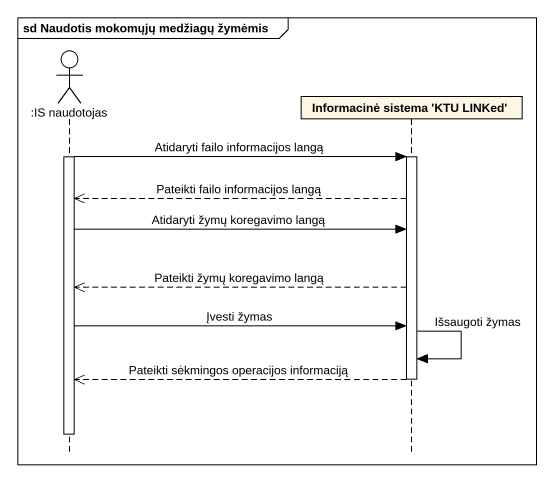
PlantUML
@startuml
mainframe sd Naudotis mokomųjų medžiagų žymėmis
hide footbox
actor ":IS naudotojas" as IS_naudotojas
participant "Informacinė sistema 'KTU LINKed'" as Informacinė_sistema_KTU

activate IS_naudotojas
IS_naudotojas -> Informacinė_sistema_KTU : Atidaryti failo informacijos langą
activate Informacinė_sistema_KTU
Informacinė_sistema_KTU -->> IS_naudotojas : Pateikti failo informacijos langą
IS_naudotojas -> Informacinė_sistema_KTU : Atidaryti žymų koregavimo langą
Informacinė_sistema_KTU -->> IS_naudotojas : Pateikti žymų koregavimo langą
IS_naudotojas -> Informacinė_sistema_KTU : Įvesti žymas
Informacinė_sistema_KTU -> Informacinė_sistema_KTU : Išsaugoti žymas
Informacinė_sistema_KTU -->> IS_naudotojas : Pateikti sėkmingos operacijos informaciją
deactivate Informacinė_sistema_KTU
deactivate IS_naudotojas
@enduml
